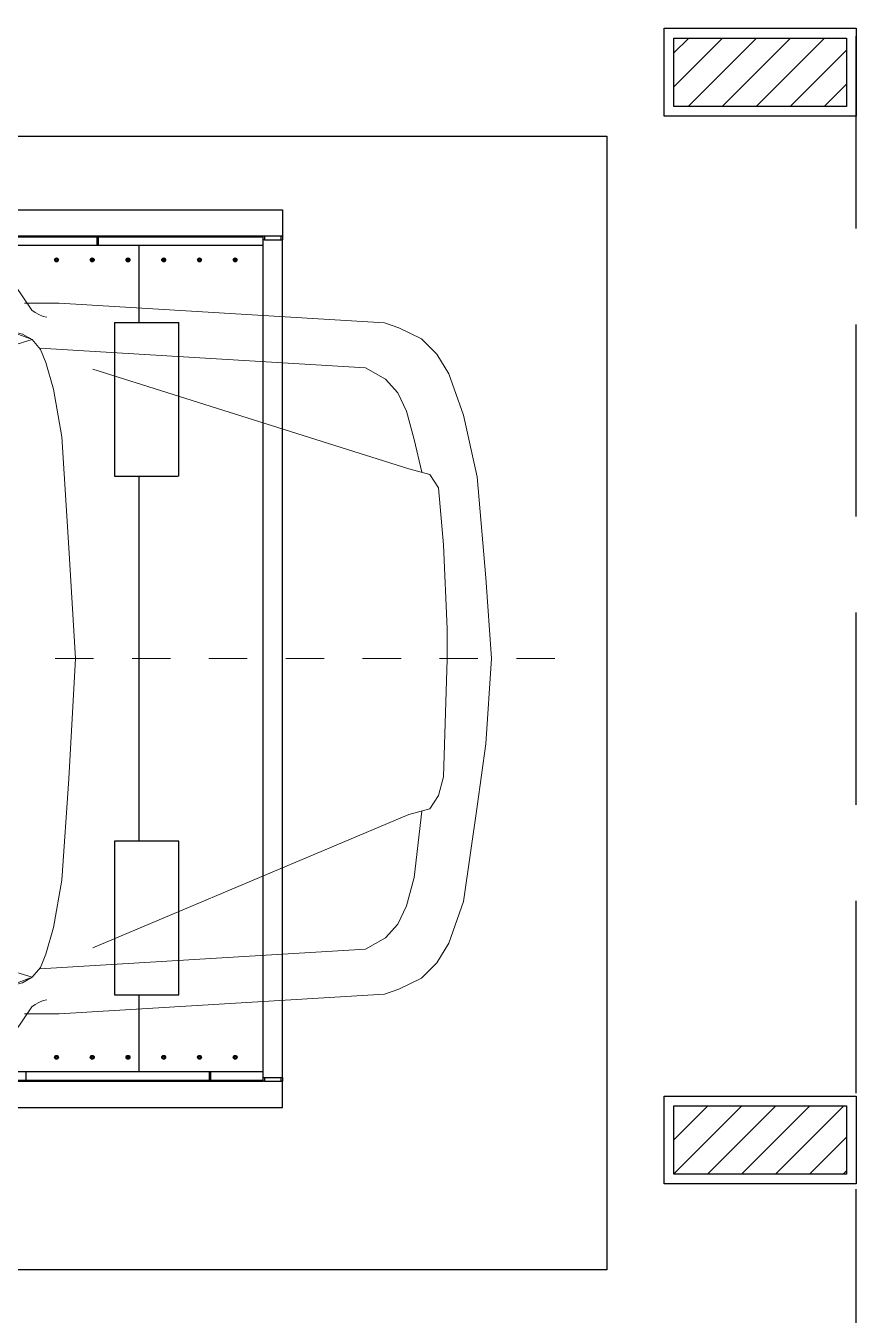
# Model space of a CAD drawing. Header units: metres. Extents: x 1161 to 1456, y 119 to 208.
# Drawn here: x 1170.474 to 1172.634, y 153.386 to 156.742 of the extents above; entities that cross this region are included whole.
import ezdxf

# ---------------------------------------------------------------- set-up
doc = ezdxf.new("R2010")
doc.units = ezdxf.units.M
doc.header["$MEASUREMENT"] = 0
for name, pattern in [('CENTER2', [1.125, 0.75, -0.125, 0.125, -0.125]), ('DASHED', [0.75, 0.5, -0.25]), ('PHANTOM2', [1.25, 0.625, -0.125, 0.125, -0.125, 0.125, -0.125])]:
    doc.linetypes.add(name, pattern=pattern)
doc.layers.add('GRID', color=8, linetype='Continuous')

# ---------------------------------------------------------------- blocks, each defined once
blk = doc.blocks.new('A$C360518C6')
at = {"layer": 'GRID'}
h = blk.add_hatch(dxfattribs=at)
h.set_pattern_fill('ANSI31', color=256, scale=0.5)
h.set_pattern_definition([(45, (1868.51851, -3008.56876), (-0.0441941738, 0.0441941738), [])])
h.paths.add_polyline_path([(-0.4746, -0.2032), (-0.4746, -0.0254), (-0.0254, -0.0254), (-0.0254, -0.2032)])
for points in [[(-0.5, -0.2286), (-0.5, 0), (0, 0), (0, -0.2286)], [(-0.4746, -0.2032), (-0.4746, -0.0254), (-0.0254, -0.0254), (-0.0254, -0.2032)]]:
    blk.add_lwpolyline(points, close=True)
blk = doc.blocks.new('A$C2112393A')
at = {"color": 8, "linetype": 'PHANTOM2'}
blk.add_line((100, 2850), (100, 2950), dxfattribs=at)
at = {"color": 8}
for p, q in [((100, 2950), (5500, 2950)), ((100, 0), (100, 2850)), ((1214.1, 1834.3), (1381.4, 1834.3)), ((5500, 0), (100, 0))]:
    blk.add_line(p, q, dxfattribs=at)
at = {"color": 8, "linetype": 'Continuous'}
for p, q in [((944, 2527.2), (944, 2522.4)), ((5454, 2527.2), (944, 2527.2)), ((944, 2522.4), (944, 2466.5)), ((944, 2466.5), (944, 2459.3)), ((944, 2459.3), (947, 2459.3)), ((944, 2449.3), (944, 2459.3)), ((991, 2459.3), (947, 2459.3)), ((947, 2459.3), (947, 2449.3)), ((991, 2459.3), (994, 2459.3)), ((991, 2449.3), (991, 2459.3)), ((994, 2459.3), (994, 2449.3)), ((5454, 2459.3), (994, 2459.3)), ((1658, 2456.1), (994, 2456.1)), ((1130.8, 2456.1), (1130.8, 2434.3)), ((1134, 2456.1), (1134, 2434.3)), ((1610.8, 2456.1), (1610.8, 2434.3)), ((986.8, 2449.3), (944, 2449.3)), ((944, 2449.3), (944, 269.3)), ((991, 2449.3), (947, 2449.3)), ((991, 2449.3), (986.8, 2449.3)), ((994, 2449.3), (991, 2449.3)), ((994, 2449.3), (994, 269.3)), ((994, 2434.3), (996.9, 2434.3)), ((996.9, 2434.3), (998.4, 2434.3)), ((998.4, 2434.3), (1005.1, 2434.3)), ((1005.1, 2434.3), (1008.2, 2434.3)), ((1008.2, 2434.3), (1030.8, 2434.3)), ((1030.8, 2434.3), (1033.9, 2434.3)), ((1033.9, 2434.3), (1040.9, 2434.3)), ((1040.9, 2434.3), (1042.5, 2434.3)), ((1042.5, 2434.3), (1089.5, 2434.3)), ((1089.5, 2434.3), (1091.1, 2434.3)), ((1091.1, 2434.3), (1098.1, 2434.3)), ((1098.1, 2434.3), (1101.2, 2434.3)), ((1101.2, 2434.3), (1123.8, 2434.3)), ((1123.8, 2434.3), (1126.9, 2434.3)), ((1126.9, 2434.3), (1133.9, 2434.3)), ((1133.9, 2434.3), (1135.5, 2434.3)), ((1135.5, 2434.3), (1182.5, 2434.3)), ((1182.5, 2434.3), (1184.1, 2434.3)), ((1184.1, 2434.3), (1191.1, 2434.3)), ((1191.1, 2434.3), (1194.2, 2434.3)), ((1194.2, 2434.3), (1216.8, 2434.3)), ((1216.8, 2434.3), (1219.9, 2434.3)), ((1219.9, 2434.3), (1226.9, 2434.3)), ((1226.9, 2434.3), (1228.5, 2434.3)), ((1228.5, 2434.3), (1275.5, 2434.3)), ((1275.5, 2434.3), (1277.1, 2434.3)), ((1277.1, 2434.3), (1284.1, 2434.3)), ((1284.1, 2434.3), (1287.2, 2434.3)), ((1287.2, 2434.3), (1309.8, 2434.3)), ((1309.8, 2434.3), (1312.9, 2434.3)), ((1312.9, 2434.3), (1316.4, 2434.3)), ((1316.4, 2434.3), (1317.9, 2434.3)), ((1317.9, 2434.3), (1321.2, 2434.3)), ((1317.9, 2234.3), (1317.9, 2434.3)), ((1321.2, 2434.3), (1322.8, 2434.3)), ((1322.8, 2434.3), (1368.9, 2434.3)), ((1368.9, 2434.3), (1370.4, 2434.3)), ((1370.4, 2434.3), (1377.1, 2434.3)), ((1377.1, 2434.3), (1380.2, 2434.3)), ((1380.2, 2434.3), (1402.8, 2434.3)), ((1402.8, 2434.3), (1405.9, 2434.3)), ((1405.9, 2434.3), (1412.9, 2434.3)), ((1412.9, 2434.3), (1414.5, 2434.3)), ((1414.5, 2434.3), (1461.5, 2434.3)), ((1461.5, 2434.3), (1463.1, 2434.3)), ((1463.1, 2434.3), (1470.1, 2434.3)), ((1470.1, 2434.3), (1473.2, 2434.3)), ((1473.2, 2434.3), (1495.8, 2434.3)), ((1495.8, 2434.3), (1498.9, 2434.3)), ((1498.9, 2434.3), (1505.9, 2434.3)), ((1505.9, 2434.3), (1507.5, 2434.3)), ((1507.5, 2434.3), (1554.5, 2434.3)), ((1554.5, 2434.3), (1556.1, 2434.3)), ((1556.1, 2434.3), (1563.1, 2434.3)), ((1563.1, 2434.3), (1566.2, 2434.3)), ((1566.2, 2434.3), (1588.8, 2434.3)), ((1588.8, 2434.3), (1591.9, 2434.3)), ((1591.9, 2434.3), (1598.9, 2434.3)), ((1598.9, 2434.3), (1600.5, 2434.3)), ((1600.5, 2434.3), (1647.5, 2434.3)), ((1067, 2399.7), (1064.5, 2398.2)), ((1064.5, 2398.2), (1064.5, 2395.4)), ((1064.5, 2395.4), (1067, 2393.9)), ((1069.5, 2398.2), (1067, 2399.7)), ((1067, 2393.9), (1069.5, 2395.4)), ((1069.5, 2395.4), (1069.5, 2398.2)), ((1160, 2399.7), (1157.5, 2398.2)), ((1157.5, 2398.2), (1157.5, 2395.4)), ((1157.5, 2395.4), (1160, 2393.9)), ((1162.5, 2398.2), (1160, 2399.7)), ((1160, 2393.9), (1162.5, 2395.4)), ((1162.5, 2395.4), (1162.5, 2398.2)), ((1253, 2399.7), (1250.5, 2398.2)), ((1250.5, 2398.2), (1250.5, 2395.4)), ((1250.5, 2395.4), (1253, 2393.9)), ((1255.5, 2398.2), (1253, 2399.7)), ((1253, 2393.9), (1255.5, 2395.4)), ((1255.5, 2395.4), (1255.5, 2398.2)), ((1346, 2399.7), (1343.5, 2398.2)), ((1343.5, 2398.2), (1343.5, 2395.4)), ((1343.5, 2395.4), (1346, 2393.9)), ((1348.5, 2398.2), (1346, 2399.7)), ((1346, 2393.9), (1348.5, 2395.4)), ((1348.5, 2395.4), (1348.5, 2398.2)), ((1439, 2399.7), (1436.5, 2398.2)), ((1436.5, 2398.2), (1436.5, 2395.4)), ((1436.5, 2395.4), (1439, 2393.9)), ((1441.5, 2398.2), (1439, 2399.7)), ((1439, 2393.9), (1441.5, 2395.4)), ((1441.5, 2395.4), (1441.5, 2398.2)), ((1532, 2399.7), (1529.5, 2398.2)), ((1529.5, 2398.2), (1529.5, 2395.4)), ((1529.5, 2395.4), (1532, 2393.9)), ((1534.5, 2398.2), (1532, 2399.7)), ((1532, 2393.9), (1534.5, 2395.4)), ((1534.5, 2395.4), (1534.5, 2398.2)), ((1215.7, 2234.3), (1214.1, 2234.3)), ((1214.1, 2234.3), (1214.1, 1834.3)), ((1321.8, 2234.3), (1215.7, 2234.3)), ((1329.1, 2234.3), (1321.8, 2234.3)), ((1380.7, 2234.3), (1329.1, 2234.3)), ((1381.4, 2234.3), (1380.7, 2234.3)), ((1381.4, 1834.3), (1381.4, 2234.3)), ((1317.9, 884.3), (1317.9, 1834.3)), ((1214.1, 884.3), (1214.1, 484.3)), ((1321.8, 884.3), (1215.7, 884.3)), ((1329.1, 884.3), (1321.8, 884.3)), ((1380.7, 884.3), (1329.1, 884.3)), ((1381.4, 884.3), (1380.7, 884.3)), ((1381.4, 484.3), (1381.4, 884.3)), ((1215.7, 484.3), (1214.1, 484.3)), ((1321.8, 484.3), (1215.7, 484.3)), ((1317.9, 284.3), (1317.9, 484.3)), ((1329.1, 484.3), (1321.8, 484.3)), ((1380.7, 484.3), (1329.1, 484.3)), ((1381.4, 484.3), (1380.7, 484.3)), ((1065.6, 324.3), (1064.1, 321.8)), ((1064.1, 321.8), (1065.6, 319.3)), ((1068.4, 324.3), (1065.6, 324.3)), ((1065.6, 319.3), (1068.4, 319.3)), ((1069.9, 321.8), (1068.4, 324.3)), ((1068.4, 319.3), (1069.9, 321.8)), ((1158.6, 324.3), (1157.1, 321.8)), ((1157.1, 321.8), (1158.6, 319.3)), ((1161.4, 324.3), (1158.6, 324.3)), ((1158.6, 319.3), (1161.4, 319.3)), ((1162.9, 321.8), (1161.4, 324.3)), ((1161.4, 319.3), (1162.9, 321.8)), ((1251.6, 324.3), (1250.1, 321.8)), ((1250.1, 321.8), (1251.6, 319.3)), ((1254.4, 324.3), (1251.6, 324.3)), ((1251.6, 319.3), (1254.4, 319.3)), ((1255.9, 321.8), (1254.4, 324.3)), ((1254.4, 319.3), (1255.9, 321.8)), ((1344.6, 324.3), (1343.1, 321.8)), ((1343.1, 321.8), (1344.6, 319.3)), ((1347.4, 324.3), (1344.6, 324.3)), ((1344.6, 319.3), (1347.4, 319.3)), ((1348.9, 321.8), (1347.4, 324.3)), ((1347.4, 319.3), (1348.9, 321.8)), ((1437.6, 324.3), (1436.1, 321.8)), ((1436.1, 321.8), (1437.6, 319.3)), ((1440.4, 324.3), (1437.6, 324.3)), ((1437.6, 319.3), (1440.4, 319.3)), ((1441.9, 321.8), (1440.4, 324.3)), ((1440.4, 319.3), (1441.9, 321.8)), ((1530.6, 324.3), (1529.1, 321.8)), ((1529.1, 321.8), (1530.6, 319.3)), ((1533.4, 324.3), (1530.6, 324.3)), ((1530.6, 319.3), (1533.4, 319.3)), ((1534.9, 321.8), (1533.4, 324.3)), ((1533.4, 319.3), (1534.9, 321.8)), ((986.8, 269.3), (944, 269.3)), ((944, 259.3), (944, 269.3)), ((991, 269.3), (947, 269.3)), ((947, 269.3), (947, 259.3)), ((991, 269.3), (986.8, 269.3)), ((991, 269.3), (994, 269.3)), ((991, 259.3), (991, 269.3)), ((994, 284.3), (996.9, 284.3)), ((994, 269.3), (994, 259.3)), ((996.9, 284.3), (998.4, 284.3)), ((998.4, 284.3), (1005.1, 284.3)), ((1005.1, 284.3), (1008.2, 284.3)), ((1008.2, 284.3), (1030.8, 284.3)), ((1030.8, 284.3), (1033.9, 284.3)), ((1033.9, 284.3), (1040.9, 284.3)), ((1040.9, 284.3), (1042.5, 284.3)), ((1042.5, 284.3), (1089.5, 284.3)), ((1089.5, 284.3), (1091.1, 284.3)), ((1091.1, 284.3), (1098.1, 284.3)), ((1098.1, 284.3), (1101.2, 284.3)), ((1101.2, 284.3), (1123.8, 284.3)), ((1123.8, 284.3), (1126.9, 284.3)), ((1126.9, 284.3), (1133.9, 284.3)), ((1133.9, 284.3), (1135.5, 284.3)), ((1135.5, 284.3), (1182.5, 284.3)), ((1182.5, 284.3), (1184.1, 284.3)), ((1184.1, 284.3), (1191.1, 284.3)), ((1191.1, 284.3), (1194.2, 284.3)), ((1194.2, 284.3), (1216.8, 284.3)), ((1216.8, 284.3), (1219.9, 284.3)), ((1219.9, 284.3), (1226.9, 284.3)), ((1226.9, 284.3), (1228.5, 284.3)), ((1228.5, 284.3), (1275.5, 284.3)), ((1275.5, 284.3), (1277.1, 284.3)), ((1277.1, 284.3), (1284.1, 284.3)), ((1284.1, 284.3), (1287.2, 284.3)), ((1287.2, 284.3), (1309.8, 284.3)), ((1309.8, 284.3), (1312.9, 284.3)), ((1312.9, 284.3), (1316.4, 284.3)), ((1316.4, 284.3), (1317.9, 284.3)), ((1317.9, 284.3), (1321.2, 284.3)), ((1321.2, 284.3), (1322.8, 284.3)), ((1322.8, 284.3), (1368.9, 284.3)), ((1368.9, 284.3), (1370.4, 284.3)), ((1370.4, 284.3), (1377.1, 284.3)), ((1377.1, 284.3), (1380.2, 284.3)), ((1380.2, 284.3), (1402.8, 284.3)), ((1402.8, 284.3), (1405.9, 284.3)), ((1405.9, 284.3), (1412.9, 284.3)), ((1412.9, 284.3), (1414.5, 284.3)), ((1414.5, 284.3), (1461.5, 284.3)), ((1424, 262.5), (1424, 284.3)), ((1427.2, 262.5), (1427.2, 284.3)), ((1461.5, 284.3), (1463.1, 284.3)), ((1463.1, 284.3), (1470.1, 284.3)), ((1470.1, 284.3), (1473.2, 284.3)), ((1473.2, 284.3), (1495.8, 284.3)), ((1495.8, 284.3), (1498.9, 284.3)), ((1498.9, 284.3), (1505.9, 284.3)), ((1505.9, 284.3), (1507.5, 284.3)), ((1507.5, 284.3), (1554.5, 284.3)), ((1554.5, 284.3), (1556.1, 284.3)), ((1556.1, 284.3), (1563.1, 284.3)), ((1563.1, 284.3), (1566.2, 284.3)), ((1566.2, 284.3), (1588.8, 284.3)), ((1588.8, 284.3), (1591.9, 284.3)), ((1591.9, 284.3), (1598.9, 284.3)), ((1598.9, 284.3), (1600.5, 284.3)), ((1600.5, 284.3), (1647.5, 284.3)), ((947, 259.3), (944, 259.3)), ((944, 259.3), (944, 259.3)), ((5454, 259.3), (944, 259.3)), ((944, 252.1), (944, 259.3)), ((944, 196.2), (944, 252.1)), ((991, 259.3), (947, 259.3)), ((974, 259.3), (974, 259.3)), ((974.8, 259.3), (974.8, 259.3)), ((983.2, 259.3), (983.2, 259.3)), ((984, 259.3), (984, 259.3)), ((994, 259.3), (991, 259.3)), ((994, 262.5), (1658, 262.5)), ((944, 191.4), (944, 196.2)), ((5454, 191.4), (944, 191.4))]:
    blk.add_line(p, q, dxfattribs=at)
at = {"color": 8, "linetype": 'CENTER2', "lineweight": 0}
blk.add_line((235.5, 1359), (5564.5, 1359), dxfattribs=at)
at = {"color": 8, "linetype": 'Continuous', "lineweight": 0}
for points in [[(1690.9, 2213), (1757.6, 2375.7), (1759, 2388.1), (1757.1, 2397.3), (1753.3, 2404.6), (1750.1, 2407.1), (1743.2, 2409), (1721.3, 2409), (1703.3, 2406.8), (1696, 2403.6), (1685.9, 2396.3), (1596.6, 2265.2), (1587.1, 2259.5), (1578, 2254.1), (1566.3, 2249.1), (1557.1, 2247.2)], [(400, 1359), (415.1, 1581.1), (415.1, 1581.1), (437.6, 1743.8), (472.9, 1991.8), (511.5, 2099.4), (542, 2150.8), (582.2, 2190.9), (641.6, 2219.8), (678.6, 2232.7), (1525.2, 2284), (1525.2, 2284), (1525.2, 2284), (1615, 2284)], [(1482.5, 1359), (1500.2, 1672.1), (1517.7, 1935.7), (1540.1, 2059.4), (1559.4, 2128.8), (1573.7, 2163.1), (1595, 2188.7), (1620.4, 2203.1), (1660.3, 2213), (1660.3, 2213), (1595, 2188.7), (1764, 2137.2), (1852.2, 2115.6), (1974, 2084.2), (2138.1, 2068.4), (2148.4, 2062.5), (2160.4, 2044.5), (2164.5, 2028), (2163.1, 1988.5), (2155.1, 1896.1), (2142.3, 1667.8), (2128.4, 1554.8), (2128.4, 1359)], [(581.5, 1756.1), (601.3, 1928.9), (621.5, 2002.3), (644.1, 2050.6), (676.3, 2086), (727.9, 2115), (1575.3, 2166.5)], [(515.2, 1359), (515.2, 1361), (524.9, 1666.9), (537.7, 1715.2), (560.3, 1750.6), (615, 1764.8), (1437.8, 2111.8)], [(1482.5, 1359), (1500.2, 1070.9), (1517.7, 782.3), (1540.1, 658.6), (1559.4, 589.2), (1573.7, 554.9), (1595, 529.3), (1620.4, 514.9), (1660.3, 505), (1660.3, 505), (1595, 529.3), (1764, 580.8), (1852.2, 602.4), (1974, 633.8), (2138.1, 649.6), (2148.4, 655.5), (2160.4, 673.5), (2164.5, 690), (2163.1, 729.5), (2155.1, 821.9), (2142.3, 1062.7), (2128.4, 1538.2), (2128.4, 1359)], [(400, 1359), (415.1, 1149.4), (415.1, 1149.4), (437.6, 886.7), (472.9, 726.2), (511.5, 618.6), (542, 567.2), (582.2, 527.1), (641.6, 498.2), (678.6, 485.3), (1525.2, 434), (1525.2, 434), (1525.2, 434), (1615, 434)], [(515.2, 1359), (515.2, 1282), (524.9, 1063.6), (537.7, 915.3), (560.3, 879.9), (615, 865.7), (1437.8, 606.2)], [(581.5, 874.4), (601.3, 789.1), (621.5, 715.7), (644.1, 667.4), (676.3, 632), (727.9, 603), (1575.3, 551.5)], [(1690.9, 505), (1757.6, 342.3), (1759, 329.9), (1757.1, 320.7), (1753.3, 313.4), (1750.1, 310.9), (1743.2, 309), (1721.3, 309), (1703.3, 311.2), (1696, 314.4), (1685.9, 321.7), (1596.6, 452.8), (1587.1, 458.5), (1578, 463.9), (1566.3, 468.9), (1557.1, 470.8)]]:
    blk.add_lwpolyline(points, dxfattribs=at)
at = {"color": 8, "linetype": 'Continuous'}
for centre, radius in [((1067, 2396.8), 5), ((1067, 2396.8), 4.7), ((1160, 2396.8), 5), ((1160, 2396.8), 4.7), ((1253, 2396.8), 5), ((1253, 2396.8), 4.7), ((1346, 2396.8), 5), ((1346, 2396.8), 4.7), ((1439, 2396.8), 5), ((1439, 2396.8), 4.7), ((1532, 2396.8), 5), ((1532, 2396.8), 4.7), ((1067, 321.8), 5), ((1067, 321.8), 4.7), ((1160, 321.8), 5), ((1160, 321.8), 4.7), ((1253, 321.8), 5), ((1253, 321.8), 4.7), ((1346, 321.8), 5), ((1346, 321.8), 4.7), ((1439, 321.8), 5), ((1439, 321.8), 4.7), ((1532, 321.8), 5), ((1532, 321.8), 4.7)]:
    blk.add_circle(centre, radius, dxfattribs=at)
for centre, start, end in [((1067, 2396.8), 120, 180), ((1067, 2396.8), 180, 240), ((1067, 2396.8), 60, 120), ((1067, 2396.8), 240, 300), ((1067, 2396.8), 0, 60), ((1067, 2396.8), 300, 0), ((1160, 2396.8), 120, 180), ((1160, 2396.8), 180, 240), ((1160, 2396.8), 60, 120), ((1160, 2396.8), 240, 300), ((1160, 2396.8), 0, 60), ((1160, 2396.8), 300, 0), ((1253, 2396.8), 120, 180), ((1253, 2396.8), 180, 240), ((1253, 2396.8), 60, 120), ((1253, 2396.8), 240, 300), ((1253, 2396.8), 0, 60), ((1253, 2396.8), 300, 0), ((1346, 2396.8), 120, 180), ((1346, 2396.8), 180, 240), ((1346, 2396.8), 60, 120), ((1346, 2396.8), 240, 300), ((1346, 2396.8), 0, 60), ((1346, 2396.8), 300, 0), ((1439, 2396.8), 120, 180), ((1439, 2396.8), 180, 240), ((1439, 2396.8), 60, 120), ((1439, 2396.8), 240, 300), ((1439, 2396.8), 0, 60), ((1439, 2396.8), 300, 0), ((1532, 2396.8), 120, 180), ((1532, 2396.8), 180, 240), ((1532, 2396.8), 60, 120), ((1532, 2396.8), 240, 300), ((1532, 2396.8), 0, 60), ((1532, 2396.8), 300, 0), ((1067, 321.8), 150, 210), ((1067, 321.8), 90, 150), ((1067, 321.8), 210, 270), ((1067, 321.8), 30, 90), ((1067, 321.8), 270, 330), ((1067, 321.8), 330, 30), ((1160, 321.8), 150, 210), ((1160, 321.8), 90, 150), ((1160, 321.8), 210, 270), ((1160, 321.8), 30, 90), ((1160, 321.8), 270, 330), ((1160, 321.8), 330, 30), ((1253, 321.8), 150, 210), ((1253, 321.8), 90, 150), ((1253, 321.8), 210, 270), ((1253, 321.8), 30, 90), ((1253, 321.8), 270, 330), ((1253, 321.8), 330, 30), ((1346, 321.8), 150, 210), ((1346, 321.8), 90, 150), ((1346, 321.8), 210, 270), ((1346, 321.8), 30, 90), ((1346, 321.8), 270, 330), ((1346, 321.8), 330, 30), ((1439, 321.8), 150, 210), ((1439, 321.8), 90, 150), ((1439, 321.8), 210, 270), ((1439, 321.8), 30, 90), ((1439, 321.8), 270, 330), ((1439, 321.8), 330, 30), ((1532, 321.8), 150, 210), ((1532, 321.8), 90, 150), ((1532, 321.8), 210, 270), ((1532, 321.8), 30, 90), ((1532, 321.8), 270, 330), ((1532, 321.8), 330, 30)]:
    blk.add_arc(centre, 2.5, start, end, dxfattribs=at)

msp = doc.modelspace()

# ---------------------------------------------------------------- linework, layer by layer
at = {"linetype": 'DASHED'}
msp.add_lwpolyline([(1172.6345, 148.7145), (1172.6345, 159.9266), (1164.9745, 159.9266), (1164.9745, 133.8666), (1172.6345, 133.8666), (1172.6345, 141.0466)], dxfattribs=at)

# ---------------------------------------------------------------- block references
for p in [(1172.6345, 156.7352), (1172.6345, 153.9566)]:
    msp.add_blockref('A$C360518C6', p)
at = {"xscale": 0.001, "yscale": 0.001, "zscale": 0.001, "rotation": 180}
msp.add_blockref('A$C2112393A', (1172.0856, 156.4542), dxfattribs=at)

doc.saveas('drawing.dxf')
